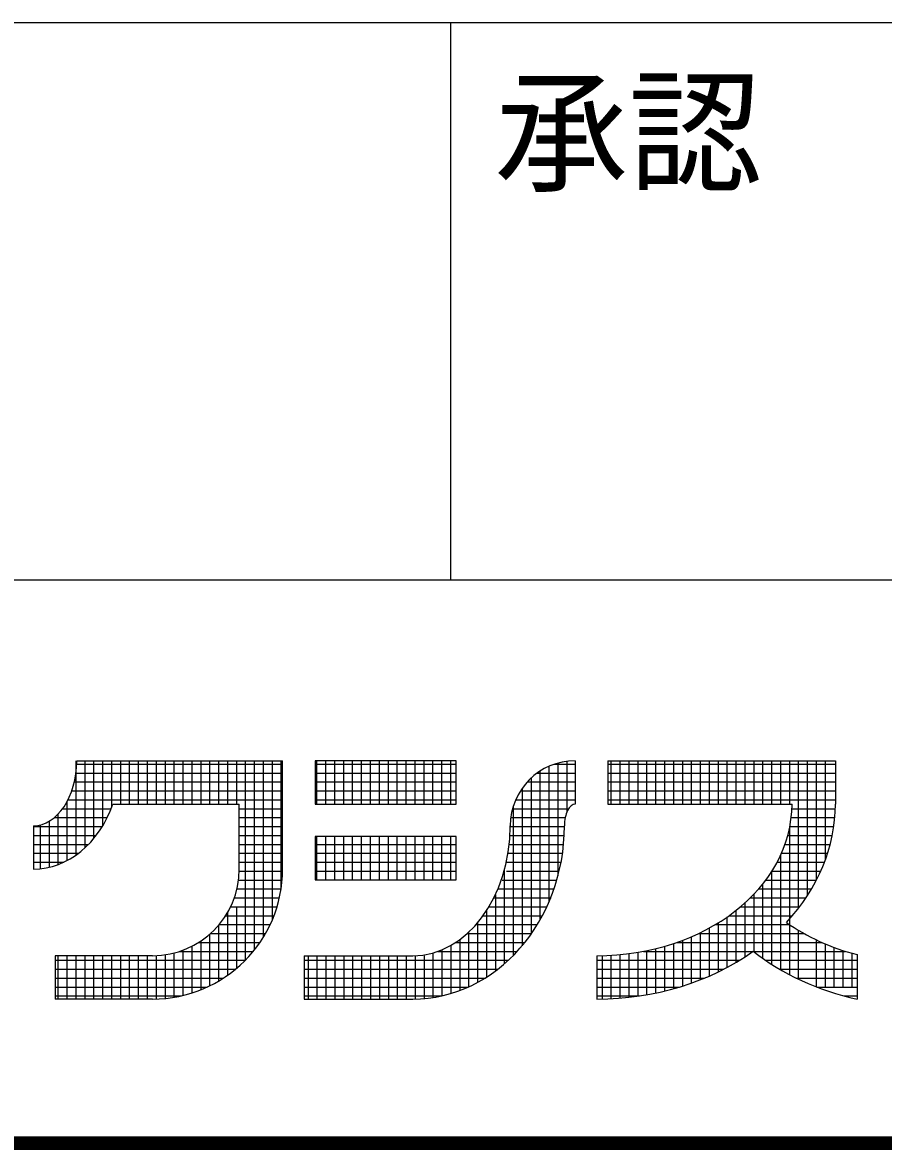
# Model space of a CAD drawing. Units: millimetres, scale not verified. Extents: x -9773 to 7545, y -7063 to 5014.
# Drawn here: x 1069 to 1648, y -6570 to -5812 of the extents above; entities that cross this region are included whole.
import ezdxf
from ezdxf.enums import TextEntityAlignment as Align

# ---------------------------------------------------------------- set-up
doc = ezdxf.new("R2010")
doc.units = ezdxf.units.MM
doc.header["$LTSCALE"] = 30
doc.layers.add('0-6_SUNPO', color=7, linetype='Continuous', lineweight=25)
doc.styles.add('MS Gothic', font='')
doc.styles.get('MS Gothic').set_extended_font_data('MS Gothic')

msp = doc.modelspace()

# ---------------------------------------------------------------- linework, layer by layer
at = {"layer": '0-6_SUNPO'}
for p, q in [((-8633.12, -5812), (7536.88, -5812)), ((1356.87, -6187), (1356.87, -5812)), ((-623.13, -6187), (7536.87, -6187)), ((1104.85, -6372.24), (1104.85, -6308.82)), ((1105.25, -6308.82), (1243.77, -6308.82)), ((1110.86, -6367.36), (1110.86, -6308.82)), ((1116.85, -6360.96), (1116.85, -6308.82)), ((1122.86, -6352.39), (1122.86, -6308.82)), ((1128.86, -6339.88), (1128.86, -6308.82)), ((1134.86, -6337.98), (1134.86, -6308.82)), ((1140.86, -6337.98), (1140.86, -6308.82)), ((1146.86, -6337.98), (1146.86, -6308.82)), ((1152.86, -6337.98), (1152.86, -6308.82)), ((1158.86, -6337.98), (1158.86, -6308.82)), ((1164.86, -6337.98), (1164.86, -6308.82)), ((1170.86, -6337.98), (1170.86, -6308.82)), ((1176.86, -6337.98), (1176.86, -6308.82)), ((1182.86, -6337.98), (1182.86, -6308.82)), ((1188.86, -6337.98), (1188.86, -6308.82)), ((1194.86, -6337.98), (1194.86, -6308.82)), ((1200.86, -6337.98), (1200.86, -6308.82)), ((1206.87, -6337.98), (1206.87, -6308.82)), ((1212.87, -6337.98), (1212.87, -6308.82)), ((1218.87, -6442.84), (1218.87, -6308.82)), ((1224.87, -6436.03), (1224.87, -6308.82)), ((1230.87, -6427.44), (1230.87, -6308.82)), ((1236.87, -6415.77), (1236.87, -6308.82)), ((1242.87, -6394.21), (1242.87, -6308.82)), ((1243.77, -6381.72), (1243.77, -6308.82)), ((1266.86, -6337.98), (1266.86, -6308.82)), ((1272.86, -6337.98), (1272.86, -6308.82)), ((1278.86, -6337.98), (1278.86, -6308.82)), ((1284.86, -6337.98), (1284.86, -6308.82)), ((1290.86, -6337.98), (1290.86, -6308.82)), ((1296.86, -6337.98), (1296.86, -6308.82)), ((1302.86, -6337.98), (1302.86, -6308.82)), ((1308.87, -6337.98), (1308.87, -6308.82)), ((1314.87, -6337.98), (1314.87, -6308.82)), ((1320.86, -6337.98), (1320.86, -6308.82)), ((1326.87, -6337.98), (1326.87, -6308.82)), ((1332.87, -6337.98), (1332.87, -6308.82)), ((1338.87, -6337.98), (1338.87, -6308.82)), ((1344.87, -6337.98), (1344.87, -6308.82)), ((1350.87, -6337.98), (1350.87, -6308.82)), ((1356.87, -6337.98), (1356.87, -6308.82)), ((1434.88, -6309.19), (1434.88, -6343.52)), ((1440.6, -6308.82), (1440.6, -6337.98)), ((1462.46, -6308.82), (1462.46, -6337.98)), ((1464.85, -6337.98), (1464.85, -6308.82)), ((1470.85, -6337.98), (1470.85, -6308.82)), ((1476.85, -6337.98), (1476.85, -6308.82)), ((1482.85, -6337.98), (1482.85, -6308.82)), ((1488.85, -6337.98), (1488.85, -6308.82)), ((1494.86, -6337.98), (1494.86, -6308.82)), ((1500.85, -6337.98), (1500.85, -6308.82)), ((1506.86, -6337.98), (1506.86, -6308.82)), ((1512.86, -6337.98), (1512.86, -6308.82)), ((1518.86, -6337.98), (1518.86, -6308.82)), ((1524.86, -6337.98), (1524.86, -6308.82)), ((1530.86, -6337.98), (1530.86, -6308.82)), ((1536.86, -6337.98), (1536.86, -6308.82)), ((1542.86, -6337.98), (1542.86, -6308.82)), ((1548.86, -6337.98), (1548.86, -6308.82)), ((1554.86, -6337.98), (1554.86, -6308.82)), ((1560.86, -6337.98), (1560.86, -6308.82)), ((1566.86, -6337.98), (1566.86, -6308.82)), ((1572.86, -6337.98), (1572.86, -6308.82)), ((1578.86, -6337.98), (1578.86, -6308.82)), ((1584.86, -6337.98), (1584.86, -6308.82)), ((1590.87, -6407.93), (1590.87, -6308.82)), ((1596.87, -6399.45), (1596.87, -6308.82)), ((1602.87, -6389.13), (1602.87, -6308.82)), ((1608.87, -6375.48), (1608.87, -6308.82)), ((1104.73, -6317.08), (1243.77, -6317.08)), ((1105.21, -6311.08), (1243.77, -6311.08)), ((1265.64, -6311.08), (1360.41, -6311.08)), ((1265.64, -6317.08), (1360.41, -6317.08)), ((1415.01, -6317.08), (1440.6, -6317.08)), ((1416.87, -6315.81), (1416.87, -6416.02)), ((1422.88, -6312.57), (1422.88, -6403.93)), ((1426.71, -6311.08), (1440.6, -6311.08)), ((1428.88, -6310.42), (1428.88, -6386.55)), ((1462.46, -6311.08), (1615.56, -6311.08)), ((1462.46, -6317.08), (1615.56, -6317.08)), ((1103.66, -6323.08), (1243.77, -6323.08)), ((1265.64, -6323.08), (1360.41, -6323.08)), ((1408.28, -6323.08), (1440.6, -6323.08)), ((1410.88, -6320.47), (1410.88, -6425.52)), ((1462.46, -6323.08), (1615.56, -6323.08)), ((1101.94, -6329.08), (1243.77, -6329.08)), ((1265.64, -6329.08), (1360.41, -6329.08)), ((1403.69, -6329.08), (1440.6, -6329.08)), ((1404.88, -6327.94), (1404.88, -6433.33)), ((1462.46, -6329.08), (1615.56, -6329.08)), ((1098.86, -6375.94), (1098.86, -6336.16)), ((1099.41, -6335.08), (1243.77, -6335.08)), ((1129.55, -6337.98), (1214.61, -6337.98)), ((1214.61, -6381.72), (1214.61, -6337.98)), ((1265.64, -6335.08), (1360.41, -6335.08)), ((1398.87, -6339.43), (1398.87, -6439.92)), ((1400.5, -6335.08), (1440.6, -6335.08)), ((1462.46, -6335.08), (1615.52, -6335.08)), ((1462.46, -6337.98), (1586.4, -6337.98)), ((1090.23, -6347.08), (1125.74, -6347.08)), ((1092.85, -6378.64), (1092.85, -6344.61)), ((1095.79, -6341.08), (1128.4, -6341.08)), ((1214.61, -6341.08), (1243.77, -6341.08)), ((1214.61, -6347.08), (1243.77, -6347.08)), ((1397.2, -6347.08), (1433.84, -6347.08)), ((1398.39, -6341.08), (1436.1, -6341.08)), ((1585.88, -6347.08), (1615.17, -6347.08)), ((1586.34, -6341.08), (1615.51, -6341.08)), ((1076.1, -6352.56), (1076.1, -6381.72)), ((1076.1, -6353.08), (1122.44, -6353.08)), ((1080.85, -6381.48), (1080.85, -6351.97)), ((1086.85, -6380.47), (1086.85, -6349.47)), ((1214.61, -6353.08), (1243.77, -6353.08)), ((1396.86, -6353.08), (1433.31, -6353.08)), ((1584.86, -6452.86), (1584.86, -6353.53)), ((1584.95, -6353.08), (1614.49, -6353.08)), ((1076.1, -6359.08), (1118.34, -6359.08)), ((1214.61, -6359.08), (1243.77, -6359.08)), ((1266.86, -6389.01), (1266.86, -6359.85)), ((1272.86, -6389.01), (1272.86, -6359.85)), ((1278.86, -6389.01), (1278.86, -6359.85)), ((1284.86, -6389.01), (1284.86, -6359.85)), ((1290.86, -6389.01), (1290.86, -6359.85)), ((1296.86, -6389.01), (1296.86, -6359.85)), ((1302.86, -6389.01), (1302.86, -6359.85)), ((1308.87, -6389.01), (1308.87, -6359.85)), ((1314.87, -6389.01), (1314.87, -6359.85)), ((1320.86, -6389.01), (1320.86, -6359.85)), ((1326.87, -6389.01), (1326.87, -6359.85)), ((1332.87, -6389.01), (1332.87, -6359.85)), ((1338.87, -6389.01), (1338.87, -6359.85)), ((1344.87, -6389.01), (1344.87, -6359.85)), ((1350.87, -6389.01), (1350.87, -6359.85)), ((1356.87, -6389.01), (1356.87, -6359.85)), ((1396.67, -6359.08), (1433.15, -6359.08)), ((1583.56, -6359.08), (1613.47, -6359.08)), ((1076.1, -6365.08), (1113.18, -6365.08)), ((1214.61, -6365.08), (1243.77, -6365.08)), ((1265.64, -6365.08), (1360.41, -6365.08)), ((1396.18, -6365.08), (1432.72, -6365.08)), ((1581.68, -6365.08), (1612.1, -6365.08)), ((1076.1, -6371.08), (1106.43, -6371.08)), ((1076.1, -6377.08), (1096.56, -6377.08)), ((1214.61, -6371.08), (1243.77, -6371.08)), ((1214.61, -6377.08), (1243.77, -6377.08)), ((1265.64, -6371.08), (1360.41, -6371.08)), ((1265.64, -6377.08), (1360.41, -6377.08)), ((1394.23, -6377.08), (1431.03, -6377.08)), ((1395.37, -6371.08), (1432.01, -6371.08)), ((1576.38, -6377.08), (1608.27, -6377.08)), ((1578.86, -6449.55), (1578.86, -6372.06)), ((1579.3, -6371.08), (1610.37, -6371.08)), ((1214.59, -6383.08), (1243.75, -6383.08)), ((1265.64, -6383.08), (1360.41, -6383.08)), ((1392.87, -6382.58), (1392.87, -6445.53)), ((1394.46, -6383.08), (1429.75, -6383.08)), ((1572.86, -6445.91), (1572.86, -6383.12)), ((1572.88, -6383.08), (1605.78, -6383.08)), ((1214.14, -6389.08), (1243.46, -6389.08)), ((1391.48, -6389.08), (1428.17, -6389.08)), ((1566.86, -6441.89), (1566.86, -6391.55)), ((1568.76, -6389.08), (1602.89, -6389.08)), ((1213.06, -6395.08), (1242.74, -6395.08)), ((1386.87, -6398.95), (1386.87, -6450.35)), ((1388.51, -6395.08), (1426.28, -6395.08)), ((1560.86, -6437.44), (1560.86, -6398.47)), ((1563.93, -6395.08), (1599.57, -6395.08)), ((1208.8, -6407.08), (1240.01, -6407.08)), ((1211.3, -6401.08), (1241.6, -6401.08)), ((1212.87, -6448.44), (1212.87, -6407.08)), ((1382.55, -6407.08), (1421.47, -6407.08)), ((1385.53, -6401.08), (1424.45, -6401.08)), ((1551.74, -6407.08), (1591.51, -6407.08)), ((1554.86, -6440.76), (1554.86, -6404.34)), ((1558.3, -6401.08), (1595.79, -6401.08)), ((1205.45, -6413.08), (1237.95, -6413.08)), ((1206.87, -6453.09), (1206.87, -6410.75)), ((1378.62, -6413.08), (1418.49, -6413.08)), ((1380.87, -6409.78), (1380.87, -6454.48)), ((1542.86, -6447.84), (1542.86, -6413.9)), ((1544.02, -6413.08), (1586.69, -6413.08)), ((1548.86, -6444.47), (1548.86, -6409.43)), ((1200.86, -6456.99), (1200.86, -6419.32)), ((1201.07, -6419.08), (1235.39, -6419.08)), ((1373.86, -6419.08), (1415.08, -6419.08)), ((1374.87, -6417.9), (1374.87, -6458.01)), ((1530.86, -6453.66), (1530.86, -6421.34)), ((1534.82, -6419.08), (1584.84, -6419.08)), ((1536.86, -6450.89), (1536.86, -6417.85)), ((1590.87, -6455.86), (1590.87, -6422.96)), ((1187.34, -6431.08), (1228.51, -6431.08)), ((1188.86, -6462.91), (1188.86, -6430.09)), ((1194.86, -6460.23), (1194.86, -6425.46)), ((1195.29, -6425.08), (1232.26, -6425.08)), ((1360.17, -6431.08), (1406.72, -6431.08)), ((1362.87, -6429.21), (1362.87, -6463.46)), ((1367.94, -6425.08), (1411.18, -6425.08)), ((1368.87, -6424.23), (1368.87, -6460.98)), ((1508.91, -6431.08), (1606.48, -6431.08)), ((1512.86, -6460.41), (1512.86, -6429.64)), ((1518.86, -6458.4), (1518.86, -6427.21)), ((1523.55, -6425.08), (1594.5, -6425.08)), ((1524.86, -6456.15), (1524.86, -6424.45)), ((1602.87, -6461.08), (1602.87, -6429.42)), ((1170.86, -6467.98), (1170.86, -6438.19)), ((1174.62, -6437.08), (1224.02, -6437.08)), ((1176.86, -6466.74), (1176.86, -6436.29)), ((1182.86, -6465.06), (1182.86, -6433.63)), ((1344.87, -6438.13), (1344.87, -6468.15)), ((1348.16, -6437.08), (1401.58, -6437.08)), ((1350.87, -6436.03), (1350.87, -6467.02)), ((1356.87, -6433.09), (1356.87, -6465.46)), ((1476.85, -6467.98), (1476.85, -6438.63)), ((1482.85, -6467.22), (1482.85, -6437.73)), ((1486.49, -6437.08), (1622.43, -6437.08)), ((1488.85, -6466.26), (1488.85, -6436.61)), ((1494.86, -6465.11), (1494.86, -6435.25)), ((1500.85, -6463.75), (1500.85, -6433.65)), ((1506.86, -6462.19), (1506.86, -6431.78)), ((1608.87, -6461.08), (1608.87, -6432.11)), ((1614.87, -6461.08), (1614.87, -6434.49)), ((1620.87, -6461.08), (1620.87, -6436.58)), ((1626.87, -6461.08), (1626.87, -6438.4)), ((1090.68, -6440.04), (1090.68, -6469.2)), ((1156.28, -6440.04), (1090.68, -6440.04)), ((1090.68, -6443.08), (1218.63, -6443.08)), ((1092.85, -6469.2), (1092.85, -6440.04)), ((1098.86, -6469.2), (1098.86, -6440.04)), ((1104.85, -6469.2), (1104.85, -6440.04)), ((1110.86, -6469.2), (1110.86, -6440.04)), ((1116.85, -6469.2), (1116.85, -6440.04)), ((1122.86, -6469.2), (1122.86, -6440.04)), ((1128.86, -6469.2), (1128.86, -6440.04)), ((1134.86, -6469.2), (1134.86, -6440.04)), ((1140.86, -6469.2), (1140.86, -6440.04)), ((1146.86, -6469.2), (1146.86, -6440.04)), ((1152.86, -6469.2), (1152.86, -6440.04)), ((1158.86, -6469.16), (1158.86, -6439.98)), ((1164.86, -6468.78), (1164.86, -6439.4)), ((1258.35, -6440.04), (1258.35, -6469.2)), ((1258.35, -6440.04), (1331.25, -6440.04)), ((1258.35, -6443.08), (1395.61, -6443.08)), ((1260.86, -6440.04), (1260.86, -6469.2)), ((1266.86, -6440.04), (1266.86, -6469.2)), ((1272.86, -6440.04), (1272.86, -6469.2)), ((1278.86, -6440.04), (1278.86, -6469.2)), ((1284.86, -6440.04), (1284.86, -6469.2)), ((1290.86, -6440.04), (1290.86, -6469.2)), ((1296.86, -6440.04), (1296.86, -6469.2)), ((1302.86, -6440.04), (1302.86, -6469.2)), ((1308.87, -6440.04), (1308.87, -6469.2)), ((1314.87, -6440.04), (1314.87, -6469.2)), ((1320.86, -6440.04), (1320.86, -6469.2)), ((1326.87, -6440.04), (1326.87, -6469.2)), ((1332.87, -6440.04), (1332.87, -6469.2)), ((1338.87, -6440.04), (1338.87, -6469.2)), ((1455.18, -6440.03), (1455.18, -6469.18)), ((1455.18, -6443.08), (1551.18, -6443.08)), ((1458.85, -6469.15), (1458.85, -6439.99)), ((1464.85, -6468.95), (1464.85, -6439.75)), ((1470.85, -6468.56), (1470.85, -6439.3)), ((1568.58, -6443.08), (1630.13, -6443.08)), ((1630.13, -6439.28), (1630.13, -6469.2)), ((1090.68, -6449.08), (1212.1, -6449.08)), ((1258.35, -6449.08), (1388.55, -6449.08)), ((1455.18, -6449.08), (1540.49, -6449.08)), ((1578.05, -6449.08), (1630.13, -6449.08)), ((1090.68, -6455.08), (1203.94, -6455.08)), ((1090.68, -6461.08), (1193.09, -6461.08)), ((1258.35, -6455.08), (1379.92, -6455.08)), ((1258.35, -6461.08), (1368.65, -6461.08)), ((1455.18, -6455.08), (1527.52, -6455.08)), ((1455.18, -6461.08), (1510.67, -6461.08)), ((1589.25, -6455.08), (1630.13, -6455.08)), ((1603.01, -6461.08), (1630.13, -6461.08)), ((1090.68, -6467.08), (1175.42, -6467.08)), ((1156.28, -6469.2), (1090.68, -6469.2)), ((1258.35, -6467.08), (1350.6, -6467.08)), ((1258.35, -6469.2), (1331.25, -6469.2)), ((1455.18, -6467.08), (1483.79, -6467.08)), ((1621.43, -6467.08), (1630.13, -6467.08)), ((7542.28, -6567.41), (-8638.52, -6567.41)), ((7541.68, -6566.81), (-8637.92, -6566.81)), ((7541.08, -6566.21), (-8637.32, -6566.21)), ((7540.48, -6565.61), (-8636.72, -6565.61)), ((7539.88, -6565.01), (-8636.12, -6565.01)), ((7539.28, -6564.41), (-8635.52, -6564.41)), ((7538.68, -6563.81), (-8634.92, -6563.81)), ((7538.08, -6563.21), (-8634.32, -6563.21)), ((7537.48, -6562.61), (-8633.72, -6562.61)), ((-8633.12, -6562), (7536.88, -6562)), ((7545.28, -6570.41), (-8641.52, -6570.41)), ((7544.68, -6569.81), (-8640.92, -6569.81)), ((7544.08, -6569.21), (-8640.32, -6569.21)), ((7543.48, -6568.61), (-8639.72, -6568.61)), ((7542.88, -6568.01), (-8639.12, -6568.01))]:
    msp.add_line(p, q, dxfattribs=at)
for points in [[(1265.64, -6308.82), (1265.64, -6337.98), (1360.41, -6337.98), (1360.41, -6308.82)], [(1265.64, -6359.85), (1265.64, -6389.01), (1360.41, -6389.01), (1360.41, -6359.85)]]:
    msp.add_lwpolyline(points, close=True, dxfattribs=at)
msp.add_lwpolyline([(1462.46, -6308.82), (1615.56, -6308.82), (1615.56, -6337.98)], dxfattribs=at)
for centre, radius, start, end in [((1440.6, -6352.56), 43.74, 90, 180), ((1156.28, -6381.72), 87.48, 270, 0), ((1156.28, -6381.72), 58.32, 270, 0)]:
    msp.add_arc(centre, radius, start, end, dxfattribs=at)
for centre, major_axis, ratio, start_param, end_param in [((1076.1, -6308.82), (0, 43.74), 0.6666, 3.141593, 4.712389), ((1076.1, -6308.82), (0, 72.9), 0.8, 3.141593, 4.300872), ((1440.6, -6352.56), (0, 14.58), 0.5, 6.283185, 7.853982), ((1455.18, -6337.98), (131.22, 0), 0.7777, 4.712389, 6.283185), ((1455.18, -6337.98), (160.38, 0), 0.8181, 5.63139, 6.283185), ((1331.25, -6352.56), (0, 87.48), 0.75, 3.141593, 4.712389), ((1331.25, -6352.56), (0, 116.64), 0.875, 3.141593, 4.712389), ((1671.45, -6342.42), (-131.22, 0), 0.7777, 0.827744, 1.25048), ((1455.18, -6337.98), (160.38, 0), 0.8181, 4.712389, 5.427545), ((1671.45, -6342.42), (-160.38, 0), 0.8181, 0.805443, 1.31024)]:
    msp.add_ellipse(centre, major_axis=major_axis, ratio=ratio, start_param=start_param, end_param=end_param, dxfattribs=at)

# ---------------------------------------------------------------- texts
at = {"layer": '0-6_SUNPO', "style": 'MS Gothic'}
msp.add_text('承認', height=65.98, dxfattribs=at).set_placement((1386.27, -5938.35), align=Align.BOTTOM_LEFT)

doc.saveas('drawing.dxf')
